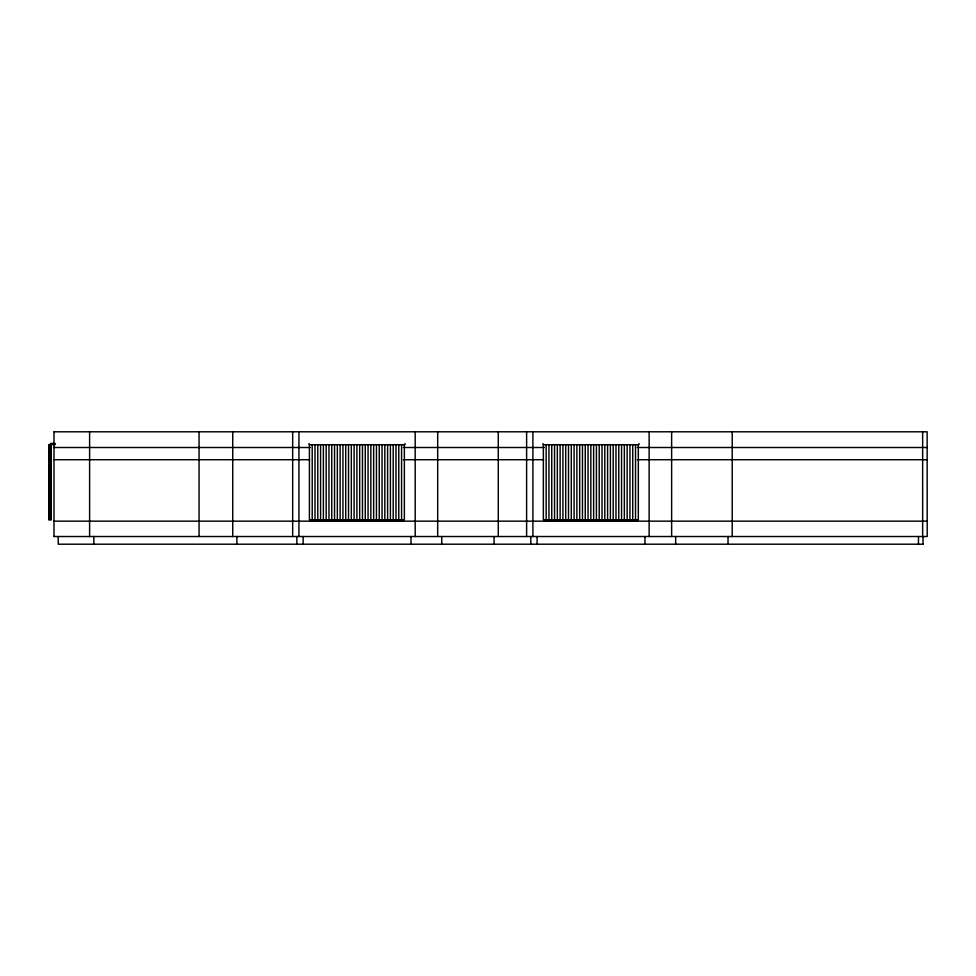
<?xml version="1.0" encoding="UTF-8"?>
<svg xmlns="http://www.w3.org/2000/svg" width="976" height="976" viewBox="0 0 976 976"><rect width="100%" height="100%" fill="white"/><g stroke="black" fill="none" stroke-linecap="round" stroke-linejoin="round"><path stroke-width="1.46" d="M50.996 444.629C52.838 442.848 48.593 443.616 50.996 444.629L50.898 519.769M309.099 444.507L309.099 443.531M543.059 444.507L543.059 443.531M638.975 443.531L639.012 444.544M405.028 443.531L405.064 444.544M54.083 431.795L927.139 431.795L927.2 536.519L54.083 536.519M50.996 443.397L55.217 443.531M50.862 444.507L55.217 444.507M54.083 447.508L232.337 447.508M232.727 447.508L310.392 447.508M403.32 447.508L544.34 447.508M637.267 447.508L927.139 447.508M54.083 459.72L232.337 459.72M232.727 459.72L309.673 459.72M403.32 459.72L543.62 459.72M637.267 459.72L927.139 459.72M404.015 519.94L310.112 519.94L310.112 521.16M544.071 519.94L637.962 519.94M310.819 520.464L403.32 520.464M544.767 520.464L637.267 520.464M54.083 521.16L232.337 521.16M232.727 521.16L927.139 521.16M922.979 544.205L58.231 544.205L58.194 536.519M923.015 536.519L923.015 544.205M922.649 431.795L922.649 536.519M918.465 536.519L918.465 544.205M732.22 431.795L732.22 536.519M728.023 536.519L728.023 544.205M675.673 536.519L675.673 544.205M671.634 431.795L671.634 536.519M649.138 431.795L649.138 536.519M644.953 536.519L644.953 544.205M635.522 444.714L635.522 519.769M632.729 444.714L632.729 519.769M629.935 444.714L629.935 519.769M627.141 444.714L627.141 519.769M624.347 444.714L624.347 519.769M621.566 444.714L621.566 519.769M618.772 444.714L618.772 519.769M615.978 444.714L615.978 519.769M613.184 444.714L613.184 519.769M610.39 444.714L610.39 519.769M607.597 444.714L607.597 519.769M604.803 444.714L604.803 519.769M602.009 444.714L602.009 519.769M599.215 444.714L599.215 519.769M596.421 444.714L596.421 519.769M593.64 444.714L593.64 519.769M590.846 444.714L590.846 519.769M588.052 444.714L588.052 519.769M585.258 444.714L585.258 519.769M582.465 444.714L582.465 519.769M579.671 444.714L579.671 519.769M576.877 444.714L576.877 519.769M574.083 444.714L574.083 519.769M571.289 444.714L571.289 519.769M568.496 444.714L568.496 519.769M565.714 444.714L565.714 519.769M562.92 444.714L562.92 519.769M560.126 444.714L560.126 519.769M557.333 444.714L557.333 519.769M554.539 444.714L554.539 519.769M551.745 444.714L551.745 519.769M548.951 444.714L548.951 519.769M546.157 444.714L546.157 519.769M537.081 536.519L537.081 544.205M532.896 431.795L532.896 536.519M530.798 536.519L530.798 544.205M526.613 431.795L526.613 536.519M498.272 431.795L498.272 536.519M494.076 536.519L494.076 544.205M441.725 536.519L441.725 544.205M437.687 431.795L437.687 536.519M415.19 431.795L415.19 536.519M410.994 536.519L410.994 544.205M401.575 444.714L401.575 519.769M398.781 444.714L398.781 519.769M395.988 444.714L395.988 519.769M393.194 444.714L393.194 519.769M390.4 444.714L390.4 519.769M387.606 444.714L387.606 519.769M384.825 444.714L384.825 519.769M382.031 444.714L382.031 519.769M379.237 444.714L379.237 519.769M376.443 444.714L376.443 519.769M373.649 444.714L373.649 519.769M370.856 444.714L370.856 519.769M368.062 444.714L368.062 519.769M365.268 444.714L365.268 519.769M362.474 444.714L362.474 519.769M359.68 444.714L359.68 519.769M356.899 444.714L356.899 519.769M354.105 444.714L354.105 519.769M351.311 444.714L351.311 519.769M348.517 444.714L348.517 519.769M345.724 444.714L345.724 519.769M342.93 444.714L342.93 519.769M340.136 444.714L340.136 519.769M337.342 444.714L337.342 519.769M334.548 444.714L334.548 519.769M331.755 444.714L331.755 519.769M328.973 444.714L328.973 519.769M326.179 444.714L326.179 519.769M323.385 444.714L323.385 519.769M320.592 444.714L320.592 519.769M317.798 444.714L317.798 519.769M315.004 444.714L315.004 519.769M312.21 444.714L312.21 519.769M303.133 536.519L303.133 544.205M298.937 431.795L298.937 536.519M296.85 536.519L296.85 544.205M292.666 431.795L292.666 536.519M236.912 536.519L236.912 544.205M232.727 431.795L232.727 536.519M199.055 431.795L199.055 536.519M93.83 536.519L93.83 544.205M89.609 431.795L89.609 536.519M53.997 431.795L53.997 536.519M50.862 443.665L50.862 444.361M49.117 444.714L49.117 519.769M51.203 444.714L48.8 444.714L48.8 519.769L51.203 519.769L51.203 444.714M404.369 444.714L309.416 444.714L309.416 519.769L404.369 519.769L404.369 444.714M638.316 444.714L543.364 444.714L543.364 519.769L638.316 519.769L638.316 444.714"/></g></svg>
